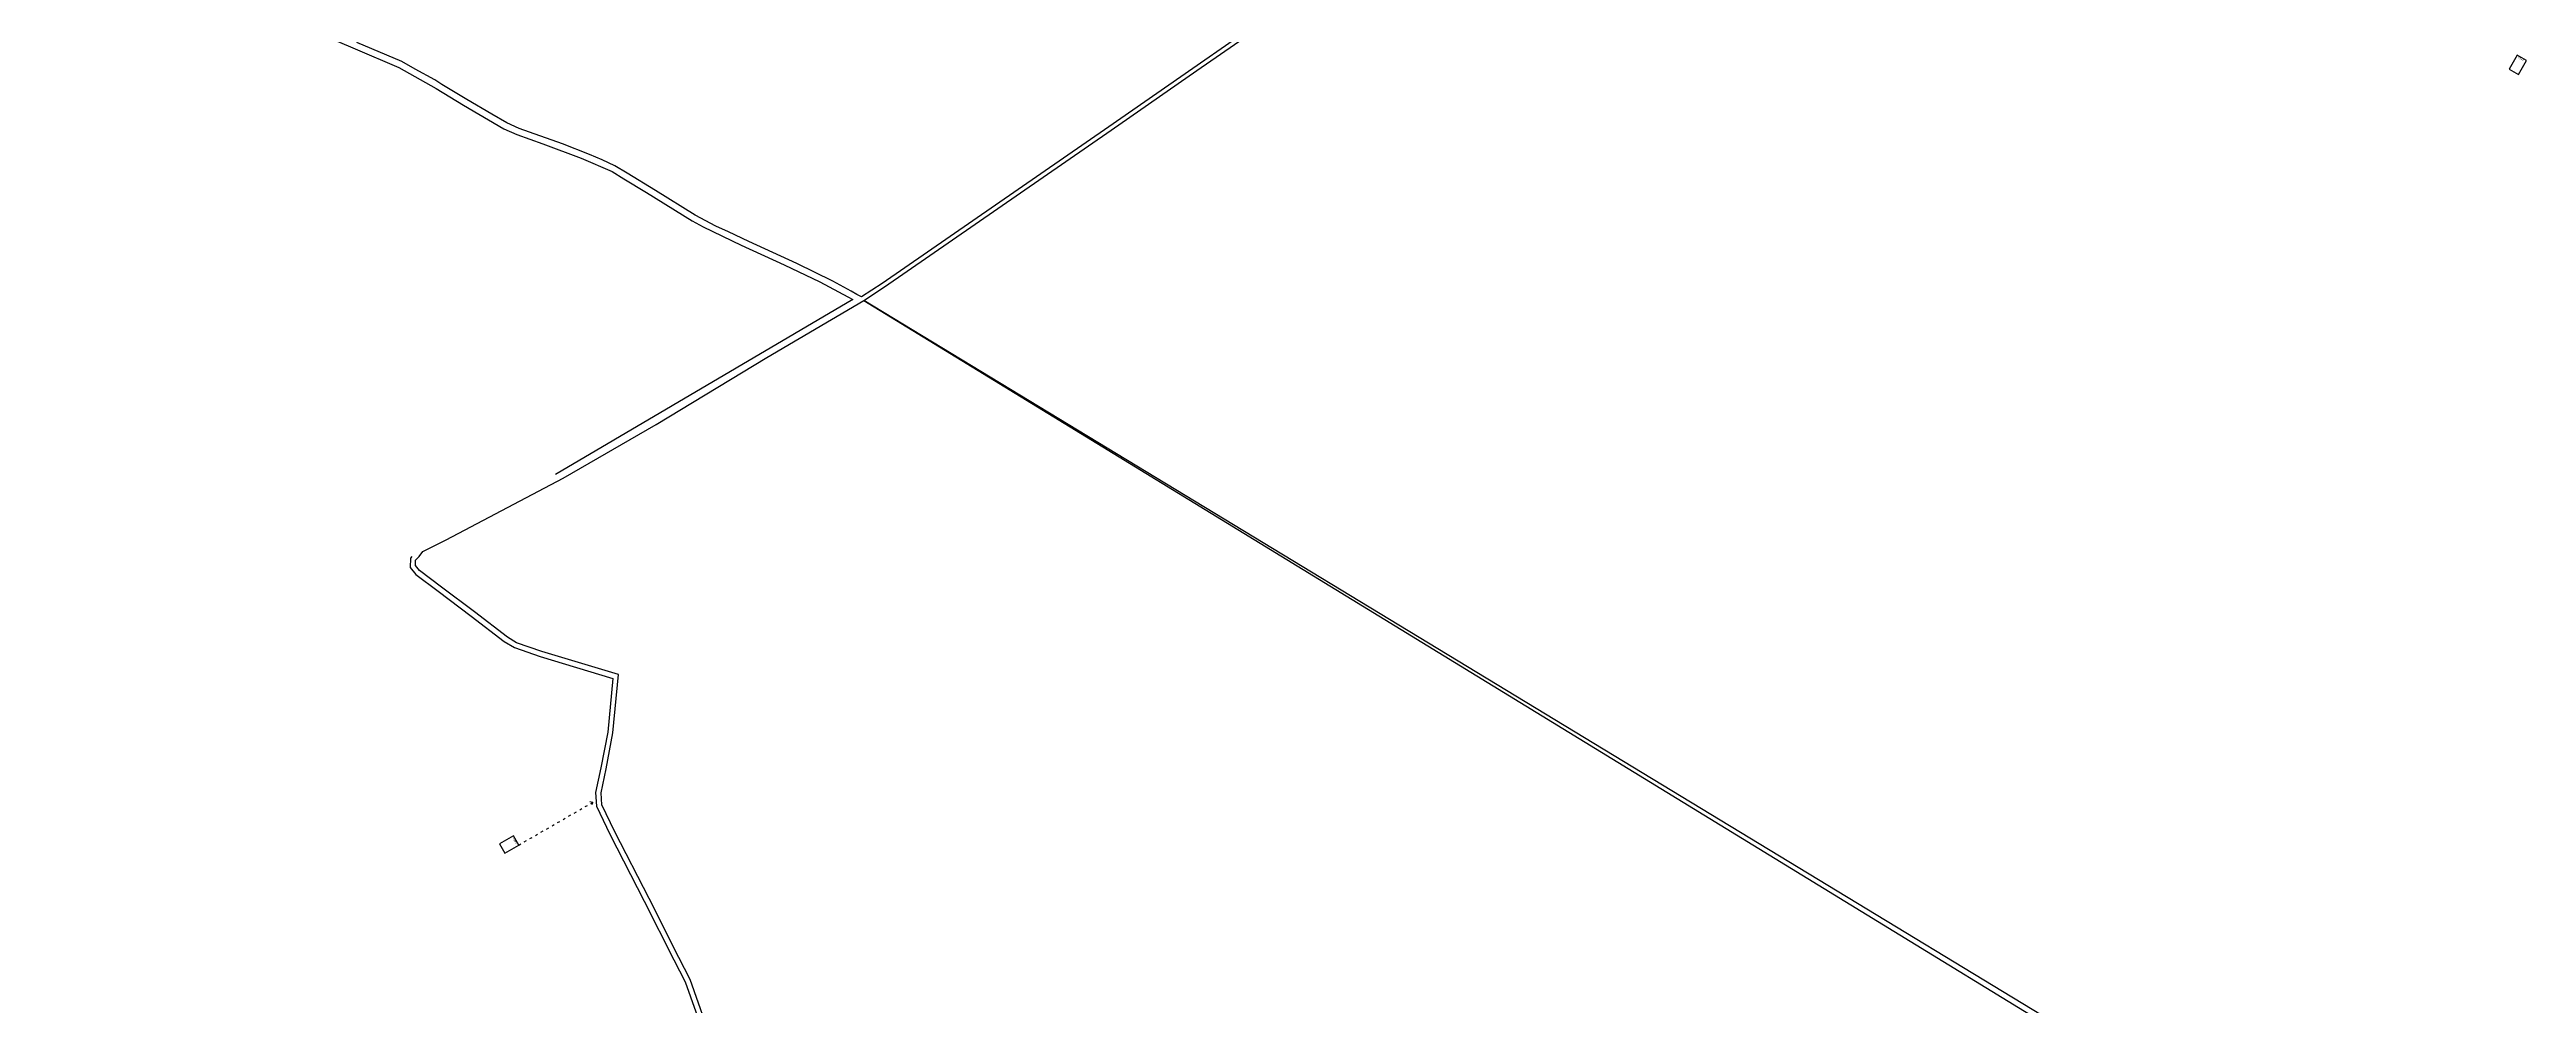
# Model space of a CAD drawing. Extents: x 714896 to 749292, y 8417558 to 8447149.
# Drawn here: x 728666 to 730987, y 8437664 to 8438561 of the extents above; entities that cross this region are included whole.
import ezdxf
from ezdxf.enums import TextEntityAlignment as Align

# ---------------------------------------------------------------- set-up
doc = ezdxf.new("R2010")
doc.units = 0
doc.header["$MEASUREMENT"] = 0
doc.linetypes.add('ACAD_ISO03W100', pattern=[30, 12, -18])
for name, color, linetype in [('LOTE', 7, 'CONTINUOUS'), ('NUM-PORTA', 7, 'CONTINUOUS'), ('QUADRA', 6, 'CONTINUOUS')]:
    doc.layers.add(name, color=color, linetype=linetype)

msp = doc.modelspace()

# ---------------------------------------------------------------- linework, layer by layer
at = {"layer": 'LOTE'}
for p, q in [((730978.7, 8438555.3), (730971.1, 8438542.4)), ((730987.4, 8438550.3), (730978.7, 8438555.3)), ((730971.1, 8438542.4), (730979.8, 8438537.3)), ((730979.8, 8438537.3), (730987.4, 8438550.3)), ((729100.4, 8437823.5), (729087.4, 8437816)), ((729087.4, 8437816), (729092.4, 8437807.3)), ((729092.4, 8437807.3), (729105.4, 8437814.8)), ((729105.4, 8437814.8), (729100.4, 8437823.5))]:
    msp.add_line(p, q, dxfattribs=at)
at = {"layer": 'LOTE', "color": 7, "linetype": 'ACAD_ISO03W100', "ltscale": 0.2}
msp.add_lwpolyline([(729105.4, 8437814.8), (729174.7, 8437854.8)], dxfattribs=at)
at = {"layer": 'LOTE'}
for points in [[(729174.7, 8437854.8), (729172.1, 8437855.4)], [(729174.7, 8437854.8), (729173.5, 8437852.4)]]:
    msp.add_lwpolyline(points, dxfattribs=at)
at = {"layer": 'QUADRA'}
for points in [[(728624.4, 8438692.5), (728693.8, 8438665.6), (728775.4, 8438633.6), (728848.8, 8438604.7), (728901.4, 8438582.8), (728952.1, 8438561.5), (728993.1, 8438544), (729027.9, 8438524.3), (729053.7, 8438508.6), (729091.3, 8438486.5), (729103.5, 8438481.2), (729128, 8438472.4), (729164, 8438459), (729192.8, 8438446.4), (729204, 8438439.5), (729225, 8438426.8), (729267.8, 8438400.1), (729278.3, 8438394.5), (729314, 8438377.4), (729354.1, 8438358.9), (729387.5, 8438342.8), (729414, 8438328.9), (729418.6, 8438326.3), (729139.7, 8438162.1)], [(729853.8, 8438624.2), (729658.4, 8438488.4), (729445.9, 8438341.5), (729426.6, 8438328.7), (729426.6, 8438328.7), (729422.3, 8438331.1), (729416.9, 8438334.2), (729399.8, 8438343.5), (729366, 8438360.1), (729321.2, 8438380.6), (729301.9, 8438389.9), (729290.2, 8438395.1), (729270.8, 8438405.3), (729233.6, 8438428.6), (729207.1, 8438444.7), (729195.6, 8438451.8), (729183.6, 8438457.2), (729171.8, 8438462.4), (729146.3, 8438472.4), (729115.4, 8438483.3), (729105.7, 8438486.8), (729094.1, 8438491.9), (729080.3, 8438500.2), (729056.8, 8438513.8), (729033.3, 8438527.9), (729026.6, 8438532.3), (729008.3, 8438542.2), (728995.7, 8438549.4), (728953.7, 8438567.4)], [(730861.8, 8437455.5), (729428.8, 8438325.4), (729448.1, 8438338.2), (729660.7, 8438485.1), (729660.7, 8438485.1), (729741, 8438541.1), (729856, 8438620.9)], [(729287.6, 8437627.6), (729266.1, 8437688.6), (729255.3, 8437709.5), (729227.5, 8437764.6), (729195.3, 8437827.3), (729183.3, 8437852.6), (729182.5, 8437863.6), (729187.2, 8437886.3), (729193.7, 8437919.9), (729198.8, 8437974.7), (729127.1, 8437996.3), (729103.4, 8438004.4), (729094.7, 8438009.6), (729063.9, 8438033.5), (729032.9, 8438056.7), (729012.4, 8438072.2), (729008.5, 8438076.8), (729008.7, 8438081.8), (729011.9, 8438085.3), (729015.6, 8438089.9), (729037.5, 8438100.9), (729147, 8438158.8), (729234.1, 8438209.1), (729338, 8438271.9), (729428.8, 8438325.4), (730852.2, 8437453.7)], [(729005.3, 8438085.4), (729003.8, 8438083.8), (729003.5, 8438075.1), (729008.9, 8438068.6), (729029.9, 8438052.7), (729060.8, 8438029.5), (729091.8, 8438005.5), (729101.3, 8437999.9), (729125.6, 8437991.6), (729193.5, 8437971.1), (729188.8, 8437920.6), (729182.3, 8437887.3), (729177.4, 8437864), (729178.3, 8437851.3), (729190.8, 8437825.1), (729223, 8437762.3), (729250.8, 8437707.2), (729261.5, 8437686.6), (729282.9, 8437625.9)]]:
    msp.add_lwpolyline(points, dxfattribs=at)

# ---------------------------------------------------------------- texts
at = {"layer": 'NUM-PORTA'}
for rotation, p in [(149.6287, (730982.6, 8438552.5)), (119.9811, (729102.4, 8437819))]:
    msp.add_text('CASA', height=1.5, rotation=rotation, dxfattribs=at).set_placement(p, align=Align.CENTER)

doc.saveas('drawing.dxf')
